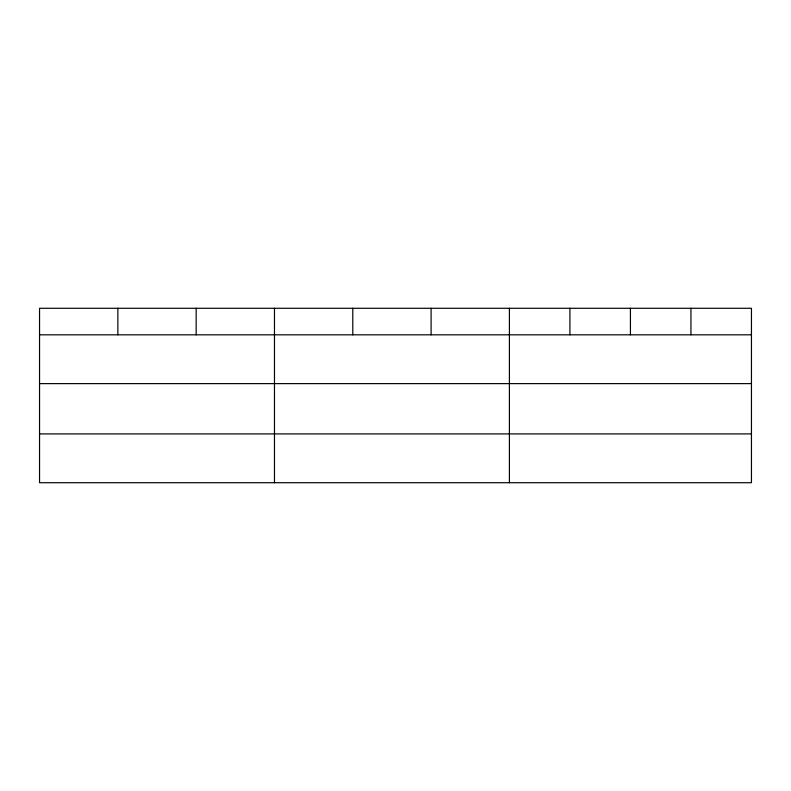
<?xml version="1.0" encoding="UTF-8"?>
<svg xmlns="http://www.w3.org/2000/svg" width="791" height="791" viewBox="0 0 791 791"><rect width="100%" height="100%" fill="white"/><g stroke="black" fill="none" stroke-linecap="round" stroke-linejoin="round"><path stroke-width="1.19" d="M751.45 383.625L751.45 308.282L39.55 308.282L39.55 482.718L751.45 482.718L751.45 383.625L39.55 383.625M39.55 334.82L751.45 334.82M39.55 433.913L751.45 433.913M690.938 308.282L690.938 334.82M630.427 308.282L630.427 334.82M569.915 308.282L569.915 334.82M509.404 308.282L509.404 482.718M431.095 308.282L431.095 334.82M352.786 308.282L352.786 334.82M274.477 308.282L274.477 482.718M196.168 308.282L196.168 334.82M117.859 308.282L117.859 334.82"/></g></svg>
